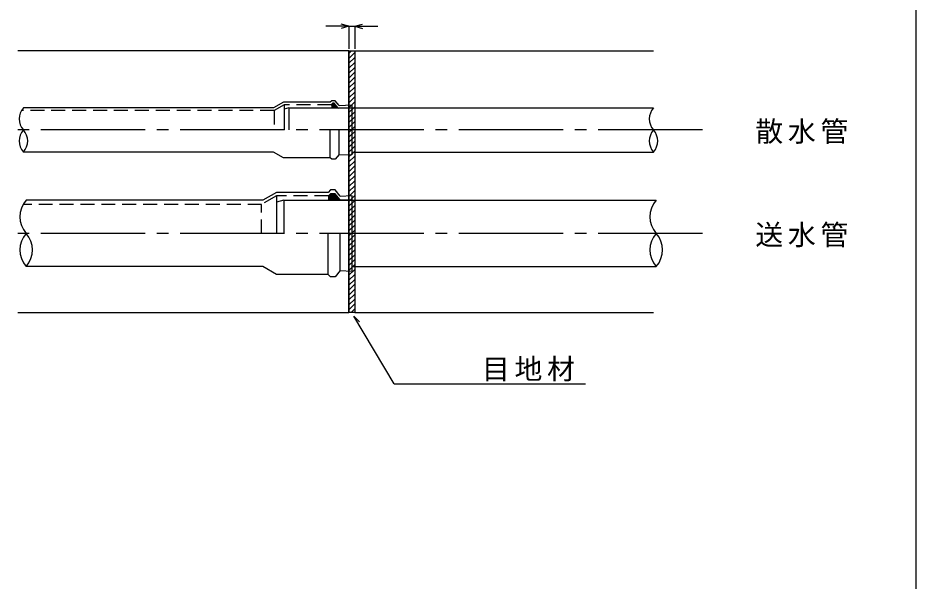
# Model space of a CAD drawing. Units: millimetres, scale not verified, with parts at other scales. Extents: x -4937 to 2347, y -3080 to 1486.
# Drawn here: x 945 to 2105, y -727 to 0 of the extents above; entities that cross this region are included whole.
import ezdxf

# ---------------------------------------------------------------- set-up
doc = ezdxf.new("R2010")
doc.units = ezdxf.units.MM
doc.header["$LTSCALE"] = 15
doc.linetypes.add('CHAIN2', pattern=[12, 9, -1, 1, -1])
doc.linetypes.add('DASHED1', pattern=[1.8, 1.2, -0.6])
for name, color, linetype in [('0-0_枠', 7, 'Continuous'), ('0-1', 3, 'Continuous'), ('0-2_パイプ', 4, 'Continuous'), ('0-8', 7, 'Continuous'), ('0-9', 7, 'Continuous'), ('2-0_外寸', 7, 'Continuous')]:
    doc.layers.add(name, color=color, linetype=linetype)
doc.styles.add('ＭＳ ゴシック', font='')
doc.styles.get('ＭＳ ゴシック').set_extended_font_data('MS Gothic')

msp = doc.modelspace()

# ---------------------------------------------------------------- linework, layer by layer
at = {"layer": '0-0_枠', "color": 5}
msp.add_line((2105.14, -1453.99), (2105.14, 1486.01), dxfattribs=at)
at = {"layer": '0-1', "color": 4}
msp.add_line((1430.7, -472.38), (1677.96, -472.38), dxfattribs=at)
at = {"layer": '0-2_パイプ', "color": 3}
for p, q in [((1372.39, -42.7), (944.73, -42.7)), ((1372.39, -42.7), (1372.39, -380.2)), ((944.73, -380.2), (1372.39, -380.2))]:
    msp.add_line(p, q, dxfattribs=at)
at = {"layer": '0-2_パイプ'}
for p, q in [((1287.64, -108.89), (1274.98, -116.2)), ((1348.3, -108.89), (1287.64, -108.89)), ((1350.22, -106.97), (1348.3, -108.89)), ((1354.71, -106.97), (1350.22, -106.97)), ((1359.79, -113.02), (1354.71, -106.97)), ((1359.79, -113.02), (1376.14, -112.45)), ((1376.14, -112.45), (1376.14, -176.95)), ((1294.54, -116.2), (1294.54, -144.7)), ((1294.54, -116.2), (1765.91, -116.2)), ((1348.3, -180.51), (1348.3, -144.7)), ((1359.79, -176.38), (1359.79, -144.7)), ((1287.64, -180.51), (1274.98, -173.2)), ((1376.14, -173.2), (1765.91, -173.2)), ((1348.3, -180.51), (1287.64, -180.51)), ((1350.22, -182.43), (1348.3, -180.51)), ((1354.71, -182.43), (1350.22, -182.43)), ((1359.79, -176.38), (1354.71, -182.43)), ((1359.79, -176.38), (1376.14, -176.95)), ((1278.64, -225.25), (1260.97, -235.45)), ((1345.35, -225.25), (1278.64, -225.25)), ((1348.5, -222.1), (1345.35, -225.25)), ((1354.5, -222.1), (1348.5, -222.1)), ((1361.14, -230.01), (1354.5, -222.1)), ((1288.39, -235.45), (1278.64, -238.06)), ((1278.64, -238.06), (1278.64, -278.2)), ((1288.39, -235.45), (1288.39, -278.2)), ((1288.39, -235.45), (1769.47, -235.45)), ((1345.35, -331.15), (1345.35, -278.2)), ((1361.14, -326.38), (1361.14, -278.2)), ((1278.64, -331.15), (1260.97, -320.95)), ((1376.14, -320.95), (1769.47, -320.95)), ((1345.35, -331.15), (1278.64, -331.15)), ((1348.5, -334.3), (1345.35, -331.15)), ((1354.5, -334.3), (1348.5, -334.3)), ((1361.14, -326.38), (1354.5, -334.3)), ((1361.14, -326.38), (1376.14, -326.91))]:
    msp.add_line(p, q, dxfattribs=at)
at = {"layer": '0-2_パイプ', "linetype": 'DASHED1'}
for p, q in [((1288.54, -112.26), (1275.88, -119.57)), ((1349.7, -112.26), (1288.54, -112.26)), ((1288.54, -112.26), (1288.54, -144.7)), ((1351.62, -110.34), (1349.7, -112.26)), ((1353.13, -110.34), (1351.62, -110.34)), ((1358.26, -116.45), (1353.13, -110.34)), ((1358.26, -116.45), (1376.14, -115.82)), ((1275.81, -119.57), (949.38, -119.57)), ((1275.88, -119.57), (1275.88, -144.7)), ((1278.64, -229.75), (1259.54, -240.77)), ((1345.8, -229.75), (1278.64, -229.75)), ((1278.64, -229.75), (1278.64, -278.2)), ((1348.5, -227.05), (1345.8, -229.75)), ((1354.5, -227.05), (1348.5, -227.05)), ((1361.14, -234.96), (1354.5, -227.05)), ((1259.54, -240.77), (951.56, -240.77)), ((1259.54, -278.2), (1259.54, -240.77)), ((1361.14, -234.96), (1376.14, -234.44))]:
    msp.add_line(p, q, dxfattribs=at)
at = {"layer": '0-2_パイプ', "color": 7, "linetype": 'CHAIN2'}
for p, q in [((1829.25, -144.7), (944.73, -144.7)), ((1829.25, -278.2), (944.73, -278.2))]:
    msp.add_line(p, q, dxfattribs=at)
at = {"layer": '0-2_パイプ'}
for points in [[(1294.54, -116.2), (1288.54, -117.8), (1288.54, -144.7)], [(1361.14, -230.01), (1376.14, -229.48), (1376.14, -326.91)]]:
    msp.add_lwpolyline(points, dxfattribs=at)
at = {"layer": '0-8', "color": 3}
for p, q in [((1379.89, -42.7), (1379.89, -380.2)), ((1379.89, -42.7), (1765.91, -42.7)), ((1379.89, -380.2), (1765.91, -380.2))]:
    msp.add_line(p, q, dxfattribs=at)
at = {"layer": '0-8'}
for p, q in [((1350.32, -113.01), (1352.99, -110.34)), ((1350.32, -112.8), (1352.78, -110.34)), ((1350.32, -112.59), (1352.57, -110.34)), ((1350.32, -112.37), (1352.36, -110.34)), ((1350.32, -112.16), (1352.15, -110.34)), ((1350.32, -111.95), (1351.93, -110.34)), ((1350.32, -111.74), (1351.72, -110.34)), ((1350.32, -113.22), (1353.17, -110.38)), ((1350.32, -113.44), (1353.26, -110.5)), ((1350.32, -113.65), (1353.36, -110.61)), ((1350.32, -113.86), (1353.46, -110.73)), ((1350.32, -114.07), (1353.55, -110.84)), ((1350.32, -114.28), (1353.65, -110.96)), ((1350.32, -114.5), (1353.75, -111.07)), ((1350.32, -114.71), (1353.84, -111.19)), ((1350.32, -114.92), (1353.94, -111.3)), ((1350.32, -115.13), (1354.04, -111.42)), ((1350.32, -115.34), (1354.13, -111.53)), ((1350.32, -115.56), (1354.23, -111.65)), ((1350.32, -115.77), (1354.33, -111.76)), ((1350.32, -115.98), (1354.42, -111.88)), ((1350.32, -116.19), (1354.52, -111.99)), ((1350.53, -116.2), (1354.62, -112.11)), ((1350.74, -116.2), (1354.71, -112.23)), ((1350.96, -116.2), (1354.81, -112.34)), ((1351.17, -116.2), (1354.91, -112.46)), ((1351.38, -116.2), (1355.01, -112.57)), ((1351.59, -116.2), (1355.1, -112.69)), ((1351.8, -116.2), (1355.2, -112.8)), ((1352.02, -116.2), (1355.3, -112.92)), ((1352.23, -116.2), (1355.39, -113.03)), ((1352.44, -116.2), (1355.49, -113.15)), ((1352.65, -116.2), (1355.59, -113.26)), ((1352.87, -116.2), (1355.68, -113.38)), ((1353.08, -116.2), (1355.78, -113.49)), ((1356.73, -114.63), (1353.13, -110.34)), ((1353.29, -116.2), (1355.88, -113.61)), ((1353.5, -116.2), (1355.97, -113.73)), ((1353.71, -116.2), (1356.07, -113.84)), ((1353.93, -116.2), (1356.17, -113.96)), ((1354.14, -116.2), (1356.26, -114.07)), ((1354.35, -116.2), (1356.36, -114.19)), ((1354.56, -116.2), (1356.46, -114.3)), ((1354.77, -116.2), (1356.55, -114.42)), ((1354.99, -116.2), (1356.65, -114.53)), ((1355.2, -116.2), (1356.75, -114.65)), ((1355.41, -116.2), (1356.73, -114.87)), ((1355.62, -116.2), (1356.73, -115.09)), ((1355.84, -116.2), (1356.73, -115.3)), ((1356.05, -116.2), (1356.73, -115.51)), ((1356.26, -116.2), (1356.73, -115.72)), ((1356.47, -116.2), (1356.73, -115.93)), ((1356.73, -116.2), (1356.73, -114.63)), ((1350.32, -116.2), (1356.73, -116.2)), ((1356.68, -116.2), (1356.73, -116.15)), ((1345.8, -235.27), (1354.02, -227.05)), ((1345.8, -235.06), (1353.81, -227.05)), ((1345.8, -234.84), (1353.6, -227.05)), ((1345.8, -234.63), (1353.38, -227.05)), ((1345.8, -234.42), (1353.17, -227.05)), ((1345.8, -234.21), (1352.96, -227.05)), ((1345.8, -234), (1352.75, -227.05)), ((1345.8, -233.78), (1352.54, -227.05)), ((1345.8, -233.57), (1352.32, -227.05)), ((1345.8, -233.36), (1352.11, -227.05)), ((1345.8, -233.15), (1351.9, -227.05)), ((1345.8, -232.93), (1351.69, -227.05)), ((1345.8, -232.72), (1351.48, -227.05)), ((1345.8, -232.51), (1351.26, -227.05)), ((1345.8, -232.3), (1351.05, -227.05)), ((1345.8, -232.09), (1350.84, -227.05)), ((1345.8, -231.87), (1350.63, -227.05)), ((1345.8, -231.66), (1350.41, -227.05)), ((1345.8, -231.45), (1350.2, -227.05)), ((1345.8, -231.24), (1349.99, -227.05)), ((1345.8, -231.03), (1349.78, -227.05)), ((1345.8, -230.81), (1349.57, -227.05)), ((1345.8, -230.6), (1349.35, -227.05)), ((1345.8, -230.39), (1349.14, -227.05)), ((1345.8, -230.18), (1348.93, -227.05)), ((1345.8, -229.96), (1348.72, -227.05)), ((1345.8, -229.75), (1348.51, -227.05)), ((1345.8, -229.75), (1345.8, -235.45)), ((1345.83, -235.45), (1354.23, -227.05)), ((1346.05, -235.45), (1354.45, -227.05)), ((1346.26, -235.45), (1354.57, -227.13)), ((1346.47, -235.45), (1354.67, -227.25)), ((1346.68, -235.45), (1354.77, -227.36)), ((1346.89, -235.45), (1354.86, -227.48)), ((1347.11, -235.45), (1354.96, -227.59)), ((1347.32, -235.45), (1355.06, -227.71)), ((1347.53, -235.45), (1355.15, -227.82)), ((1347.74, -235.45), (1355.25, -227.94)), ((1347.95, -235.45), (1355.35, -228.06)), ((1348.17, -235.45), (1355.44, -228.17)), ((1348.38, -235.45), (1355.54, -228.29)), ((1348.59, -235.45), (1355.64, -228.4)), ((1348.8, -235.45), (1355.73, -228.52)), ((1349.02, -235.45), (1355.83, -228.63)), ((1349.23, -235.45), (1355.93, -228.75)), ((1349.44, -235.45), (1356.02, -228.86)), ((1349.65, -235.45), (1356.12, -228.98)), ((1349.86, -235.45), (1356.22, -229.09)), ((1350.08, -235.45), (1356.31, -229.21)), ((1350.29, -235.45), (1356.41, -229.32)), ((1350.5, -235.45), (1356.51, -229.44)), ((1350.71, -235.45), (1356.6, -229.55)), ((1350.92, -235.45), (1356.7, -229.67)), ((1351.14, -235.45), (1356.8, -229.79)), ((1351.35, -235.45), (1356.89, -229.9)), ((1351.56, -235.45), (1356.99, -230.02)), ((1351.77, -235.45), (1357.09, -230.13)), ((1351.99, -235.45), (1357.18, -230.25)), ((1352.2, -235.45), (1357.28, -230.36)), ((1352.41, -235.45), (1357.38, -230.48)), ((1352.62, -235.45), (1357.48, -230.59)), ((1352.83, -235.45), (1357.57, -230.71)), ((1353.05, -235.45), (1357.67, -230.82)), ((1353.26, -235.45), (1357.77, -230.94)), ((1353.47, -235.45), (1357.86, -231.05)), ((1353.68, -235.45), (1357.96, -231.17)), ((1353.89, -235.45), (1358.06, -231.28)), ((1354.11, -235.45), (1358.15, -231.4)), ((1354.32, -235.45), (1358.25, -231.52)), ((1358.92, -232.31), (1354.5, -227.05)), ((1354.53, -235.45), (1358.35, -231.63)), ((1354.74, -235.45), (1358.44, -231.75)), ((1354.95, -235.45), (1358.54, -231.86)), ((1355.17, -235.45), (1358.64, -231.98)), ((1358.92, -235.45), (1345.8, -235.45)), ((1355.38, -235.45), (1358.73, -232.09)), ((1355.59, -235.45), (1358.83, -232.21)), ((1355.8, -235.45), (1358.92, -232.33)), ((1356.02, -235.45), (1358.92, -232.54)), ((1356.23, -235.45), (1358.92, -232.76)), ((1356.44, -235.45), (1358.92, -232.97)), ((1356.65, -235.45), (1358.92, -233.18)), ((1356.86, -235.45), (1358.92, -233.39)), ((1357.08, -235.45), (1358.92, -233.61)), ((1357.29, -235.45), (1358.92, -233.82)), ((1357.5, -235.45), (1358.92, -234.03)), ((1357.71, -235.45), (1358.92, -234.24)), ((1357.92, -235.45), (1358.92, -234.45)), ((1358.14, -235.45), (1358.92, -234.67)), ((1358.35, -235.45), (1358.92, -234.88)), ((1358.56, -235.45), (1358.92, -235.09)), ((1358.77, -235.45), (1358.92, -235.3)), ((1358.92, -232.31), (1358.92, -235.45))]:
    msp.add_line(p, q, dxfattribs=at)
for points in [[(1350.32, -111.64), (1351.62, -110.34), (1353.13, -110.34)], [(1350.32, -111.64), (1350.32, -116.2), (1356.73, -116.2)], [(1345.8, -229.75), (1348.5, -227.05), (1354.5, -227.05)]]:
    msp.add_lwpolyline(points, dxfattribs=at)
at = {"layer": '0-9'}
for p, q in [((1372.39, -45.97), (1375.67, -42.7)), ((1372.39, -52.34), (1379.89, -44.84)), ((1372.39, -58.7), (1379.89, -51.2)), ((1372.39, -65.07), (1379.89, -57.57)), ((1372.39, -71.43), (1379.89, -63.93)), ((1372.39, -77.79), (1379.89, -70.29)), ((1372.39, -84.16), (1379.89, -76.66)), ((1372.39, -90.52), (1379.89, -83.02)), ((1372.39, -96.89), (1379.89, -89.39)), ((1372.39, -103.25), (1379.89, -95.75)), ((1372.39, -109.61), (1379.89, -102.11)), ((1372.39, -115.98), (1379.89, -108.48)), ((1372.39, -122.34), (1379.89, -114.84)), ((1372.39, -128.71), (1379.89, -121.21)), ((1372.39, -135.07), (1379.89, -127.57)), ((1372.39, -141.43), (1379.89, -133.93)), ((1372.39, -147.8), (1379.89, -140.3)), ((1372.39, -154.16), (1379.89, -146.66)), ((1372.39, -160.53), (1379.89, -153.03)), ((1372.39, -166.89), (1379.89, -159.39)), ((1372.39, -173.25), (1379.89, -165.75)), ((1372.39, -179.62), (1379.89, -172.12)), ((1372.39, -185.98), (1379.89, -178.48)), ((1372.39, -192.34), (1379.89, -184.84)), ((1372.39, -198.71), (1379.89, -191.21)), ((1372.39, -205.07), (1379.89, -197.57)), ((1372.39, -211.44), (1379.89, -203.94)), ((1372.39, -217.8), (1379.89, -210.3)), ((1372.39, -224.16), (1379.89, -216.66)), ((1372.39, -230.53), (1379.89, -223.03)), ((1372.39, -236.89), (1379.89, -229.39)), ((1372.39, -243.26), (1379.89, -235.76)), ((1372.39, -249.62), (1379.89, -242.12)), ((1372.39, -255.98), (1379.89, -248.48)), ((1372.39, -262.35), (1379.89, -254.85)), ((1372.39, -268.71), (1379.89, -261.21)), ((1372.39, -275.08), (1379.89, -267.58)), ((1372.39, -281.44), (1379.89, -273.94)), ((1372.39, -287.8), (1379.89, -280.3)), ((1372.39, -294.17), (1379.89, -286.67)), ((1372.39, -300.53), (1379.89, -293.03)), ((1372.39, -306.9), (1379.89, -299.4)), ((1372.39, -313.26), (1379.89, -305.76)), ((1372.39, -319.62), (1379.89, -312.12)), ((1372.39, -325.99), (1379.89, -318.49)), ((1372.39, -332.35), (1379.89, -324.85)), ((1372.39, -338.72), (1379.89, -331.22)), ((1372.39, -345.08), (1379.89, -337.58)), ((1372.39, -351.44), (1379.89, -343.94)), ((1372.39, -357.81), (1379.89, -350.31)), ((1372.39, -364.17), (1379.89, -356.67)), ((1372.39, -370.54), (1379.89, -363.04)), ((1372.39, -376.9), (1379.89, -369.4)), ((1375.46, -380.2), (1379.89, -375.76))]:
    msp.add_line(p, q, dxfattribs=at)
at = {"layer": '0-9', "color": 4}
for p, q in [((1274.98, -116.2), (951.85, -116.2)), ((1274.98, -173.2), (951.85, -173.2)), ((1260.97, -235.45), (955.42, -235.45)), ((1260.97, -320.95), (955.42, -320.95))]:
    msp.add_line(p, q, dxfattribs=at)
at = {"layer": '0-9'}
msp.add_lwpolyline([(1372.39, -42.7), (1379.89, -42.7), (1379.89, -380.2), (1372.39, -380.2)], close=True, dxfattribs=at)
at = {"layer": '0-9', "color": 4}
for centre, radius, start, end in [((967.79, -130.45), 21.38, 138.18999, 221.81), ((1781.84, -130.45), 21.38, 138.18999, 221.81), ((967.79, -158.95), 21.38, 138.18999, 221.81), ((935.92, -158.95), 21.38, 318.18999, 41.81), ((1781.84, -158.95), 21.38, 138.18999, 221.81), ((1749.98, -158.95), 21.38, 318.18999, 41.81), ((979.31, -256.82), 32.06, 138.18999, 221.81), ((1793.37, -256.82), 32.06, 138.18999, 221.81), ((979.31, -299.57), 32.06, 138.18999, 221.81), ((931.52, -299.57), 32.06, 318.18999, 41.81), ((1793.37, -299.57), 32.06, 138.18999, 221.81), ((1745.58, -299.57), 32.06, 318.18999, 41.81)]:
    msp.add_arc(centre, radius, start, end, dxfattribs=at)
at = {"layer": '2-0_外寸', "color": 4}
for p, q in [((1372.39, -10.83), (1342.39, -10.83)), ((1372.39, -10.83), (1362.25, -8.12)), ((1372.39, -10.83), (1362.25, -13.55)), ((1372.39, -10.83), (1379.89, -10.83)), ((1372.39, -10.83), (1372.39, -39.86)), ((1379.89, -10.83), (1390.03, -8.12)), ((1379.89, -10.83), (1409.89, -10.83)), ((1379.89, -10.83), (1390.03, -13.55)), ((1379.89, -10.83), (1379.89, -39.86))]:
    msp.add_line(p, q, dxfattribs=at)
msp.add_lwpolyline([(1430.7, -472.38), (1378.64, -384.91), (1386.16, -392.24)], dxfattribs=at)

# ---------------------------------------------------------------- texts
at = {"layer": '0-1', "color": 7, "char_height": 26.39, "attachment_point": 7, "style": 'ＭＳ ゴシック'}
for s, insert in [('\\T1.17;散水管', (1897.44, -162.7)), ('\\T1.17;送水管', (1897.44, -296.2)), ('\\T1.17;目地材', (1544.21, -469.35))]:
    msp.add_mtext(s, dxfattribs=dict(at, insert=insert))

doc.saveas('drawing.dxf')
